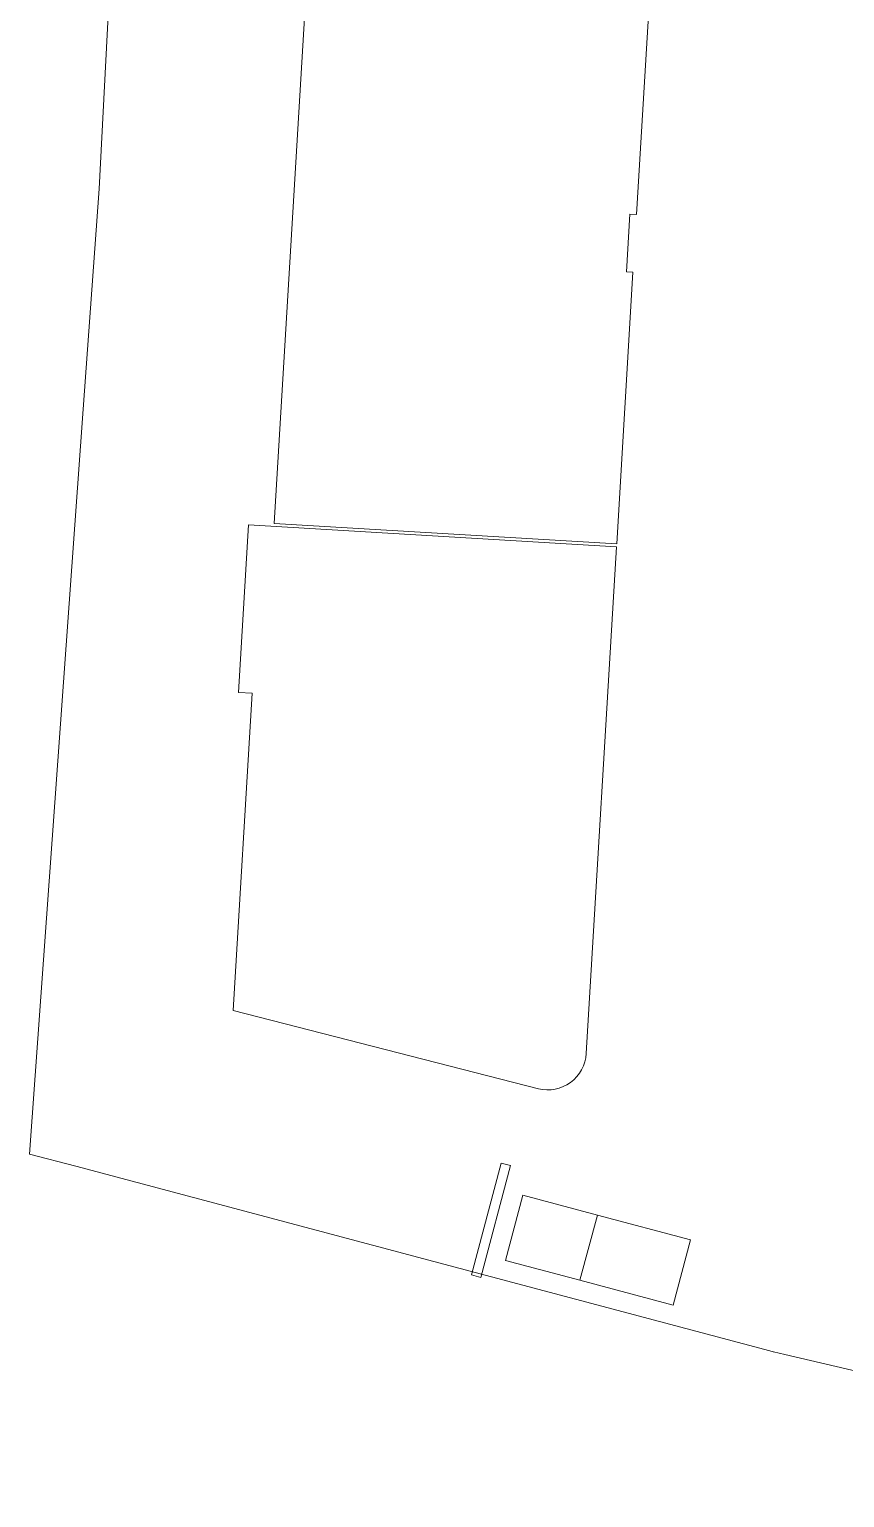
# Model space of a CAD drawing. Header units: metres. Extents: x 7511353 to 7511467, y 4692177 to 4692372.
# Drawn here: x 7511353.2 to 7511395.5, y 4692176.9 to 4692253 of the extents above; entities that cross this region are included whole.
import ezdxf

# ---------------------------------------------------------------- set-up
doc = ezdxf.new("R2010")
doc.units = ezdxf.units.M
for name, color, linetype, lineweight in [('New_Drawing & Figure_Pen_No__1', 7, 'Continuous', 13), ('New_Drawing & Figure_Pen_No__88', 20, 'Continuous', 20), ('ParcRePo', 7, 'Continuous', 0), ('urbanizem', 1, 'Continuous', 0)]:
    doc.layers.add(name, color=color, linetype=linetype, lineweight=lineweight)

msp = doc.modelspace()

# ---------------------------------------------------------------- linework, layer by layer
at = {"layer": 'New_Drawing & Figure_Pen_No__1', "color": 7, "linetype": 'Continuous', "lineweight": 13, "flags": 128}
for points in [[(7511381.751, 4692188.144), (7511377.886, 4692189.173), (7511378.787, 4692192.555), (7511382.652, 4692191.526)], [(7511381.751, 4692188.144), (7511386.583, 4692186.857), (7511387.484, 4692190.239), (7511382.652, 4692191.526)]]:
    msp.add_lwpolyline(points, close=True, dxfattribs=at)
at = {"layer": 'New_Drawing & Figure_Pen_No__88', "color": 20, "linetype": 'Continuous', "lineweight": 20, "flags": 128}
msp.add_lwpolyline([(7511376.132, 4692188.418), (7511377.677, 4692194.216), (7511378.16, 4692194.087), (7511376.616, 4692188.289)], close=True, dxfattribs=at)
at = {"layer": 'ParcRePo', "flags": 128}
msp.add_lwpolyline([(7511438.476, 4692258.633), (7511437.466, 4692250.214), (7511433.445, 4692226.686), (7511431.285, 4692219.136), (7511431.165, 4692215.906), (7511428.644, 4692201.967), (7511424.053, 4692176.878), (7511392.374, 4692184.299), (7511391.774, 4692184.439), (7511391.754, 4692184.439), (7511391.594, 4692184.479), (7511374.173, 4692189.119), (7511355.624, 4692194.06), (7511353.224, 4692194.68), (7511356.019, 4692233.288), (7511356.846, 4692244.708), (7511357.263, 4692252.689), (7511359.038, 4692286.715)], dxfattribs=at)
at = {"layer": 'urbanizem', "linetype": 'Continuous', "flags": 128}
msp.add_lwpolyline([(7511385.328, 4692254.257), (7511367.574, 4692255.319), (7511365.901, 4692227.368), (7511383.655, 4692226.306), (7511384.497, 4692240.382), (7511384.163, 4692240.402), (7511384.342, 4692243.396), (7511384.676, 4692243.376)], close=True, dxfattribs=at)
msp.add_lwpolyline([(7511383.648, 4692226.154), (7511364.584, 4692227.295), (7511364.064, 4692218.612), (7511364.764, 4692218.57), (7511363.78, 4692202.121), (7511379.598, 4692198.069, 0.469051), (7511382.076, 4692199.891)], format="xyb", close=True, dxfattribs=at)

doc.saveas('drawing.dxf')
